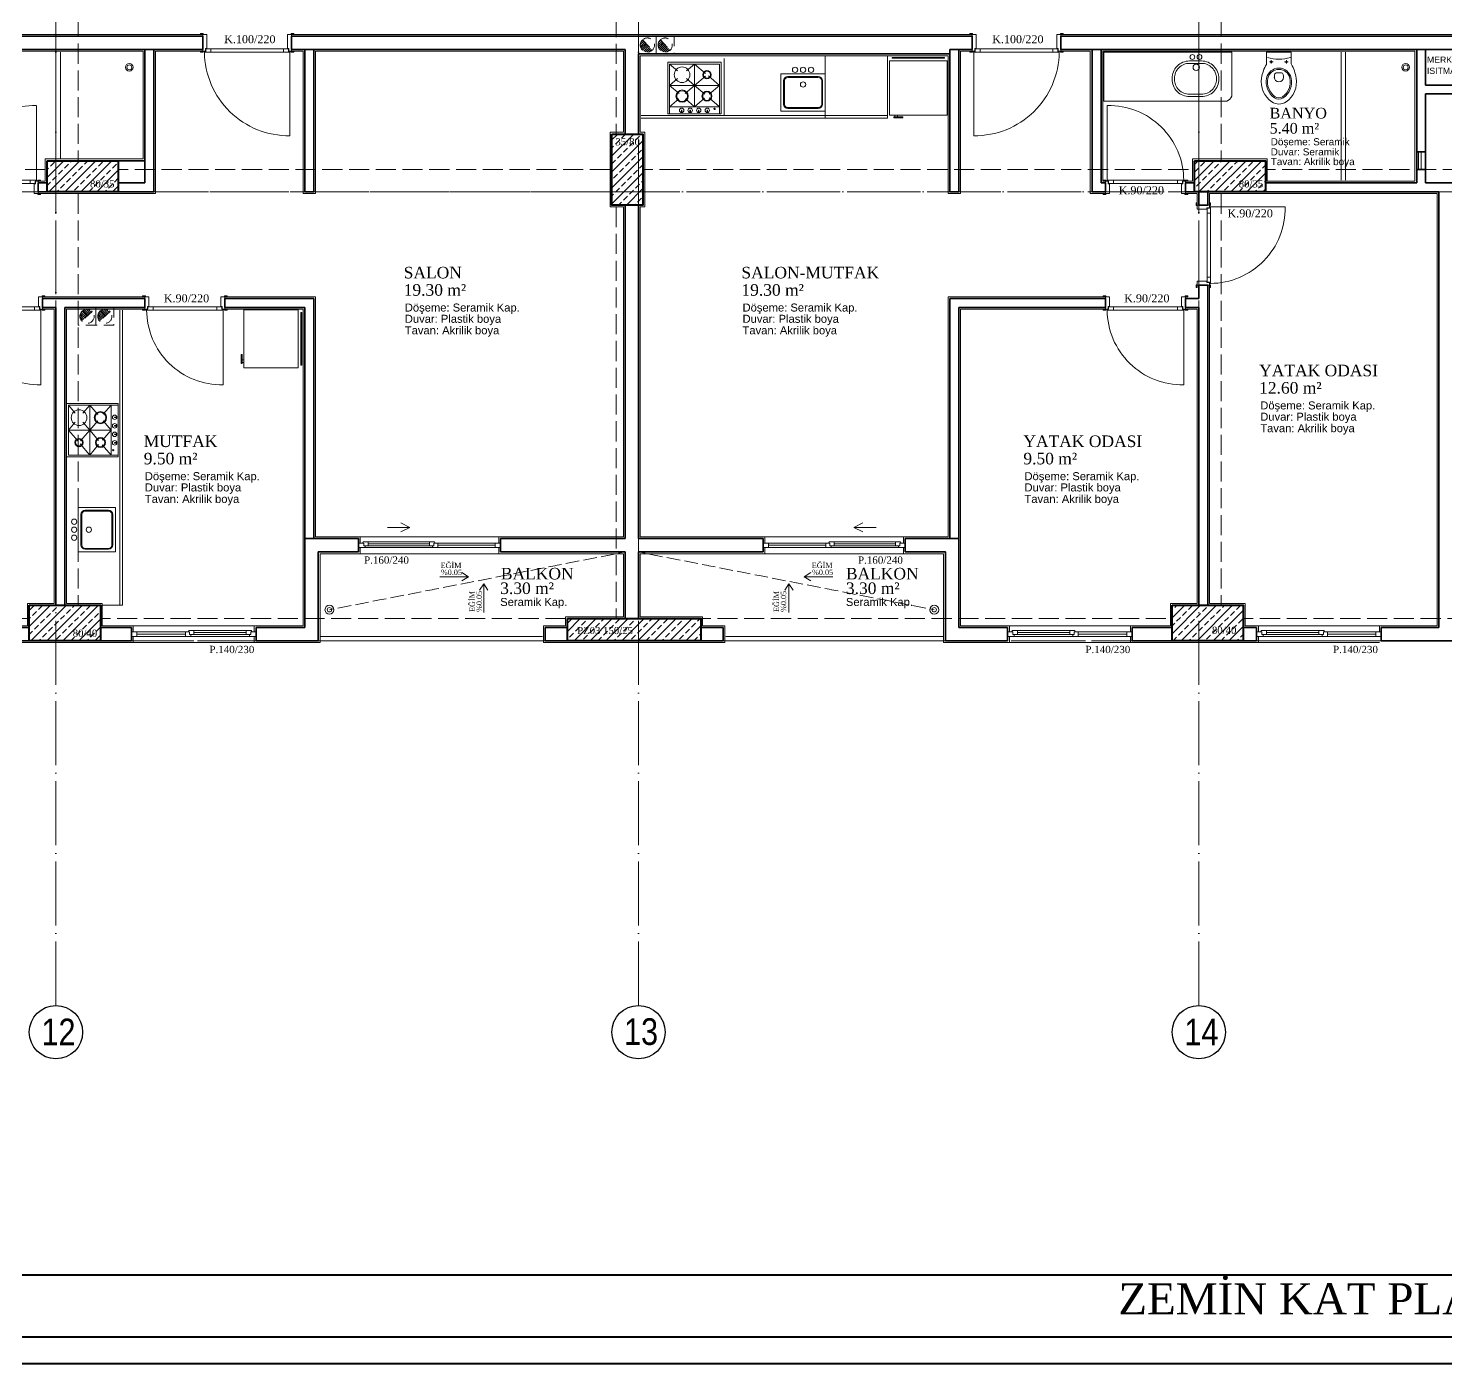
# Model space of a CAD drawing. Header units: millimetres. Extents: x 11587 to 81192, y -36083 to -25300.
# Drawn here: x 36560 to 38154, y -36083 to -34581 of the extents above; entities that cross this region are included whole.
import ezdxf

# ---------------------------------------------------------------- set-up
doc = ezdxf.new("R2010")
doc.units = ezdxf.units.MM
doc.linetypes.add('AKS', pattern=[30, 24, -3, 0, -3])
doc.linetypes.add('IZDUSUM1', pattern=[20, 7.5, -5, 7.5, 0])
for name, color, linetype, lineweight in [('rtm-aks balon', 20, 'Continuous', 25), ('rtm-aks balon yazı', 7, 'Continuous', 20), ('rtm-aks yeni', 7, 'AKS', 20), ('rtm-antet yazı-03', 233, 'Continuous', 30), ('rtm-antet-02', 140, 'Continuous', 40), ('rtm-cam', 141, 'Continuous', 9), ('rtm-duv tugla', 22, 'Continuous', 35), ('rtm-izdusum-üst ince', 8, 'IZDUSUM1', 5), ('rtm-kapı-ahsap', 35, 'Continuous', 13), ('rtm-mhl-yazı-adı', 150, 'Continuous', 30), ('rtm-mhl-yazı-m2', 7, 'Continuous', 20), ('rtm-mhl-yazı-malzeme', 253, 'Continuous', 13), ('rtm-pen-ahsap', 35, 'Continuous', 13), ('rtm-plan katmanı-05', 205, 'Continuous', 20), ('rtm-plan katmanı-07', 135, 'Continuous', 9), ('rtm-sembol ok', 7, 'Continuous', 20), ('rtm-sıva', 252, 'Continuous', 15), ('rtm-tarama-betonarme', 51, 'Continuous', 15), ('rtm-tas_betonarme', 50, 'Continuous', 40), ('rtm-tefris vitrifiye', 9, 'Continuous', 9)]:
    doc.layers.add(name, color=color, linetype=linetype, lineweight=lineweight)
doc.styles.add('A', font='times.ttf', dxfattribs={"height": 20})
doc.styles.add('AKSYAZI', font='ARIALN.TTF')
doc.styles.add('ARIAL', font='times.ttf')
doc.styles.get("Standard").update_dxf_attribs({"font": 'arial.ttf'})
doc.styles.add('VAZ-OLCU', font='times.ttf', dxfattribs={"height": 60})
pattern_1 = [(45, (10490.655, 20162.28), (-8.980256, 8.980256), []), (45, (10499.636, 20162.28), (-8.980256, 8.980256), [6.35, -3.175])]

# ---------------------------------------------------------------- blocks, each defined once
blk = doc.blocks.new('ABLOKKİRİŞ2')
at = {"layer": 'rtm-izdusum-üst ince', "ltscale": 1.5}
for points in [[(26100.5, -54892.4), (26100.5, -54482.4)], [(26125.5, -54892.4), (26125.5, -54482.4)], [(27385.5, -54892.4), (27385.5, -54482.4)], [(27410.5, -54892.4), (27410.5, -54482.4)], [(26730.5, -54862.4), (26730.5, -54512.4)], [(26755.5, -54862.4), (26755.5, -54512.4)], [(25595.5, -54902.4), (26090.5, -54902.4)], [(26170.5, -54902.4), (26725.5, -54902.4)], [(26760.5, -54902.4), (27380.5, -54902.4)], [(27460.5, -54902.4), (27865.5, -54902.4)], [(25595.5, -54927.4), (26090.5, -54927.4)], [(26100.5, -55392.4), (26100.5, -54927.4)], [(26125.5, -55392.4), (26125.5, -54927.4)], [(26170.5, -54927.4), (26725.5, -54927.4)], [(26760.5, -54927.4), (27380.5, -54927.4)], [(27385.5, -55392.4), (27385.5, -54927.4)], [(27410.5, -55392.4), (27410.5, -54927.4)], [(27460.5, -54927.4), (27865.5, -54927.4)], [(26730.5, -55407.4), (26730.5, -54942.4)], [(26755.5, -55407.4), (26755.5, -54942.4)], [(25580.5, -55407.4), (26070.5, -55407.4)], [(26150.5, -55407.4), (26675.5, -55407.4)], [(26825.5, -55407.4), (27355.5, -55407.4)], [(27435.5, -55407.4), (27895.5, -55407.4)], [(25580.5, -55432.4), (26070.5, -55432.4)], [(26150.5, -55432.4), (26675.5, -55432.4)], [(26825.5, -55432.4), (27355.5, -55432.4)], [(27435.5, -55432.4), (27895.5, -55432.4)]]:
    blk.add_lwpolyline(points, dxfattribs=at)
blk = doc.blocks.new('rty')
at = {"layer": 'rtm-kapı-ahsap'}
for p, q in [((-58244.9, -62700.3), (-58243.8, -62700.3)), ((-58244.9, -62703.4), (-58244.9, -62700.3)), ((-58243.8, -62703.4), (-58244.9, -62703.4)), ((-58243.8, -62700.3), (-58243.8, -62703.4)), ((-58243.8, -62707.4), (-58243.8, -62702.9)), ((-58229.8, -62702.9), (-58243.8, -62702.9)), ((-58229.8, -62700.4), (-58229.8, -62703.4)), ((-58228.8, -62700.4), (-58229.8, -62700.4)), ((-58229.8, -62702.9), (-58229.8, -62705.9)), ((-58229.8, -62703.4), (-58228.8, -62703.4)), ((-58229.8, -62704.9), (-58228.8, -62704.9)), ((-58229.7, -62706.4), (-58229.7, -62704.9)), ((-58228.8, -62703.4), (-58228.8, -62700.4)), ((-58228.8, -62790.9), (-58228.8, -62704.9)), ((-58144.8, -62704.9), (-58228.8, -62704.9)), ((-58232.8, -62707.4), (-58243.8, -62707.4)), ((-58232.8, -62705.9), (-58232.8, -62707.4)), ((-58229.8, -62705.9), (-58232.8, -62705.9)), ((-58232.6, -62706.4), (-58232.6, -62789.4)), ((-58232.6, -62706.4), (-58229.7, -62706.4)), ((-58228.8, -62712), (-58232.6, -62712)), ((-58228.8, -62783.7), (-58232.6, -62783.7)), ((-58243.8, -62792.3), (-58244.9, -62792.3)), ((-58244.9, -62792.3), (-58244.9, -62795.4)), ((-58244.9, -62795.4), (-58243.8, -62795.4)), ((-58243.8, -62788.4), (-58243.8, -62792.9)), ((-58232.8, -62788.4), (-58243.8, -62788.4)), ((-58243.8, -62795.4), (-58243.8, -62792.3)), ((-58229.8, -62792.9), (-58243.8, -62792.9)), ((-58232.8, -62789.9), (-58232.8, -62788.4)), ((-58229.8, -62789.9), (-58232.8, -62789.9)), ((-58232.6, -62789.4), (-58229.7, -62789.4)), ((-58229.8, -62792.9), (-58229.8, -62789.9)), ((-58229.8, -62790.9), (-58228.8, -62790.9)), ((-58229.8, -62795.4), (-58229.8, -62792.3)), ((-58229.8, -62792.3), (-58228.8, -62792.3)), ((-58228.8, -62795.4), (-58229.8, -62795.4)), ((-58229.7, -62789.4), (-58229.7, -62790.9)), ((-58228.8, -62792.3), (-58228.8, -62795.4))]:
    blk.add_line(p, q, dxfattribs=at)
at = {"layer": 'rtm-kapı-ahsap', "const_width": 0.392}
blk.add_lwpolyline([(-58229.2, -62703.9, 1), (-58229.2, -62704.5, 1)], format="xyb", close=True, dxfattribs=at)
at = {"layer": 'rtm-kapı-ahsap'}
blk.add_arc((-58229.1, -62706.6), 84.3, 270.2011, 1.1472, dxfattribs=at)
blk = doc.blocks.new('K-100')
at = {"layer": 'rtm-kapı-ahsap'}
for p, q in [((-34308.1, -13702.2), (-34307, -13702.2)), ((-34308.1, -13705.4), (-34308.1, -13702.2)), ((-34307, -13702.2), (-34307, -13705.4)), ((-34288, -13702.3), (-34288, -13705.4)), ((-34287, -13702.3), (-34288, -13702.3)), ((-34287, -13705.4), (-34287, -13702.3)), ((-34307, -13705.4), (-34308.1, -13705.4)), ((-34307, -13709.3), (-34307, -13704.8)), ((-34288, -13704.8), (-34307, -13704.8)), ((-34291, -13709.3), (-34307, -13709.3)), ((-34288, -13707.8), (-34291, -13707.8)), ((-34291, -13707.8), (-34291, -13709.3)), ((-34290.8, -13801.3), (-34290.8, -13708.3)), ((-34290.8, -13708.3), (-34287.9, -13708.3)), ((-34287, -13713.9), (-34290.8, -13713.9)), ((-34288, -13704.8), (-34288, -13707.8)), ((-34288, -13705.4), (-34287, -13705.4)), ((-34288, -13706.8), (-34287, -13706.8)), ((-34287.9, -13708.3), (-34287.9, -13706.8)), ((-34287, -13706.8), (-34287, -13802.8)), ((-34287, -13795.6), (-34290.8, -13795.6)), ((-34307, -13804.2), (-34308.1, -13804.2)), ((-34308.1, -13804.2), (-34308.1, -13807.3)), ((-34308.1, -13807.3), (-34307, -13807.3)), ((-34307, -13800.3), (-34307, -13804.8)), ((-34291, -13800.3), (-34307, -13800.3)), ((-34307, -13807.3), (-34307, -13804.2)), ((-34288, -13804.8), (-34307, -13804.8)), ((-34291, -13801.8), (-34291, -13800.3)), ((-34288, -13801.8), (-34291, -13801.8)), ((-34290.8, -13801.3), (-34287.9, -13801.3)), ((-34288, -13804.8), (-34288, -13801.8)), ((-34288, -13802.8), (-34287, -13802.8)), ((-34288, -13807.3), (-34288, -13804.2)), ((-34288, -13804.2), (-34287, -13804.2)), ((-34287, -13807.3), (-34288, -13807.3)), ((-34287.9, -13801.3), (-34287.9, -13802.8)), ((-34193, -13802.8), (-34287, -13802.8)), ((-34287, -13804.2), (-34287, -13807.3))]:
    blk.add_line(p, q, dxfattribs=at)
at = {"layer": 'rtm-kapı-ahsap', "const_width": 0.392}
blk.add_lwpolyline([(-34287.4, -13803.7, -1), (-34287.4, -13803.1, -1)], format="xyb", close=True, dxfattribs=at)
at = {"layer": 'rtm-kapı-ahsap'}
blk.add_arc((-34287.9, -13801.7), 94.9, 359.3332, 89.4605, dxfattribs=at)

msp = doc.modelspace()

# ---------------------------------------------------------------- hatches: boundary and pattern name
at = {"layer": 'rtm-izdusum-üst ince', "ltscale": 1.5}
h = msp.add_hatch(dxfattribs=at)
h.set_pattern_fill('ANSI31', color=256, scale=0.5, angle=180, style=0)
h.set_pattern_definition([(225, (38020.5832, -34440.134), (1.122532, -1.122532), [])])
edge = h.paths.add_edge_path()
edge.add_arc((37256.19, -34600.13), 8, 132.76259, 312.76259)
edge.add_line((37261.62, -34606.01), (37250.76, -34594.26))
h = msp.add_hatch(dxfattribs=at)
h.set_pattern_fill('ANSI31', color=256, scale=0.5, angle=180, style=0)
h.set_pattern_definition([(225, (38000.5832, -34440.134), (1.122532, -1.122532), [])])
edge = h.paths.add_edge_path()
edge.add_arc((37276.19, -34600.13), 8, 132.76259, 312.76259)
edge.add_line((37281.62, -34606.01), (37270.76, -34594.26))
h = msp.add_hatch(dxfattribs=at)
h.set_pattern_fill('ANSI31', color=256, scale=0.5, angle=270, style=0)
h.set_pattern_definition([(315, (36616.192, -33700.7417), (1.122532, 1.122532), [])])
edge = h.paths.add_edge_path()
edge.add_arc((36626.19, -34905.13), 8, 42.76259, 222.76259)
edge.add_line((36620.32, -34910.57), (36632.07, -34899.7))
h = msp.add_hatch(dxfattribs=at)
h.set_pattern_fill('ANSI31', color=256, scale=0.5, angle=270, style=0)
h.set_pattern_definition([(315, (36636.192, -33700.7417), (1.122532, 1.122532), [])])
edge = h.paths.add_edge_path()
edge.add_arc((36646.19, -34905.13), 8, 42.76259, 222.76259)
edge.add_line((36640.32, -34910.57), (36652.07, -34899.7))
at = {"layer": 'rtm-tarama-betonarme'}
h = msp.add_hatch(dxfattribs=at)
h.set_pattern_fill('ANSI33', color=256, scale=2, style=0)
h.set_pattern_definition(pattern_1)
h.paths.add_polyline_path([(37216.19, -34780.13), (37216.19, -34700.13), (37251.19, -34700.13), (37251.19, -34780.13)])
h = msp.add_hatch(dxfattribs=at)
h.set_pattern_fill('ANSI33', color=256, scale=2, style=0)
h.set_pattern_definition(pattern_1)
h.paths.add_polyline_path([(36581.19, -34765.13), (36581.19, -34730.13), (36661.19, -34730.13), (36661.19, -34765.13)])
h = msp.add_hatch(dxfattribs=at)
h.set_pattern_fill('ANSI33', color=256, scale=2, style=0)
h.set_pattern_definition(pattern_1)
h.paths.add_polyline_path([(37871.19, -34730.13), (37951.19, -34730.13), (37951.19, -34765.13), (37871.19, -34765.13)])
h = msp.add_hatch(dxfattribs=at)
h.set_pattern_fill('ANSI33', color=256, scale=2, style=0)
h.set_pattern_definition(pattern_1)
h.paths.add_polyline_path([(36561.19, -35270.13), (36561.19, -35230.13), (36641.19, -35230.13), (36641.19, -35270.13)])
h = msp.add_hatch(dxfattribs=at)
h.set_pattern_fill('ANSI33', color=256, scale=2, style=0)
h.set_pattern_definition(pattern_1)
h.paths.add_polyline_path([(37846.19, -35270.13), (37846.19, -35230.13), (37926.19, -35230.13), (37926.19, -35270.13)])
h = msp.add_hatch(dxfattribs=at)
h.set_pattern_fill('ANSI33', color=256, scale=2, style=0)
h.set_pattern_definition(pattern_1)
h.paths.add_polyline_path([(37166.19, -35245.13), (37316.19, -35245.13), (37316.19, -35270.13), (37166.19, -35270.13)])

# ---------------------------------------------------------------- linework, layer by layer
at = {"layer": 'rtm-aks balon'}
for centre in [(36591.19, -35710.13), (37246.19, -35710.13), (37876.19, -35710.13)]:
    msp.add_circle(centre, 30, dxfattribs=at)
at = {"layer": 'rtm-aks yeni', "ltscale": 3}
for p, q in [((36591.19, -35680.13), (36591.19, -33480.13)), ((37246.19, -35680.13), (37246.19, -33480.13)), ((37876.19, -35680.13), (37876.19, -33480.13)), ((33971.19, -34765.13), (42336.19, -34765.13)), ((33971.19, -35270.13), (42336.19, -35270.13))]:
    msp.add_line(p, q, dxfattribs=at)
at = {"layer": 'rtm-antet-02'}
for points in [[(33826.61, -31582.89), (33826.61, -36082.89), (42481.61, -36082.89), (42481.61, -31582.89), (33826.61, -31582.89)], [(33856.61, -35982.89), (42451.61, -35982.89)]]:
    msp.add_lwpolyline(points, dxfattribs=at)
msp.add_lwpolyline([(33856.61, -31612.89), (33856.61, -36052.89), (42451.61, -36052.89), (42451.61, -31612.89)], close=True, dxfattribs=at)
at = {"layer": 'rtm-cam'}
for p, q in [((36942.19, -35160.88), (37011.19, -35160.88)), ((37020.69, -35162.63), (37085.19, -35162.63)), ((37456.69, -35162.63), (37392.19, -35162.63)), ((37535.19, -35160.88), (37466.19, -35160.88)), ((36736.69, -35262.63), (36682.19, -35262.63)), ((36805.19, -35260.88), (36746.19, -35260.88)), ((37672.19, -35260.88), (37731.19, -35260.88)), ((37740.69, -35262.63), (37795.19, -35262.63)), ((37952.19, -35260.88), (38011.19, -35260.88)), ((38020.69, -35262.63), (38075.19, -35262.63))]:
    msp.add_line(p, q, dxfattribs=at)
at = {"layer": 'rtm-duv tugla'}
for points in [[(36756.19, -34590.13), (36046.19, -34590.13), (36046.19, -34685.13)], [(36756.19, -34605.13), (36756.19, -34590.13)], [(36856.19, -34605.13), (36856.19, -34590.13)], [(37621.19, -34590.13), (36856.19, -34590.13)], [(37621.19, -34605.13), (37621.19, -34590.13)], [(37721.19, -34605.13), (37721.19, -34590.13)], [(38586.19, -34590.13), (37721.19, -34590.13)], [(36061.19, -34685.13), (36061.19, -34605.13), (36756.19, -34605.13)], [(36691.19, -34755.13), (36691.19, -34605.13)], [(36701.19, -34765.13), (36701.19, -34605.13)], [(36856.19, -34605.13), (37231.19, -34605.13)], [(36881.19, -34605.13), (36881.19, -34765.13), (36871.19, -34765.13), (36871.19, -34605.13)], [(37231.19, -34700.13), (37231.19, -34605.13)], [(37246.19, -34700.13), (37246.19, -34610.13)], [(37596.19, -34610.13), (37246.19, -34610.13)], [(37596.19, -34605.13), (37621.19, -34605.13)], [(37596.19, -34605.13), (37596.19, -34765.13), (37606.19, -34765.13), (37606.19, -34605.13)], [(38586.19, -34605.13), (37721.19, -34605.13)], [(37756.19, -34765.13), (37756.19, -34605.13)], [(37766.19, -34755.13), (37766.19, -34605.13)], [(38121.19, -34605.13), (38121.19, -34755.13)], [(38131.19, -34605.13), (38131.19, -34645.13)], [(38131.19, -34645.13), (38176.19, -34645.13)], [(38131.19, -34655.13), (38176.19, -34655.13)], [(38131.19, -34655.13), (38131.19, -34755.13)], [(38121.19, -34720.13), (38131.19, -34720.13)], [(36661.19, -34730.13), (36691.19, -34730.13)], [(38121.19, -34740.13), (38131.19, -34740.13)], [(36571.19, -34755.13), (36581.19, -34755.13)], [(36571.19, -34765.13), (36571.19, -34755.13)], [(36571.19, -34765.13), (36581.19, -34765.13)], [(36661.19, -34755.13), (36691.19, -34755.13)], [(36661.19, -34765.13), (36701.19, -34765.13)], [(37771.19, -34765.13), (37756.19, -34765.13)], [(37771.19, -34755.13), (37766.19, -34755.13)], [(37771.19, -34755.13), (37771.19, -34765.13)], [(37871.19, -34755.13), (37861.19, -34755.13)], [(37861.19, -34755.13), (37861.19, -34765.13)], [(37871.19, -34765.13), (37861.19, -34765.13)], [(37876.19, -34765.13), (37876.19, -34780.13)], [(37886.19, -34765.13), (37886.19, -34780.13)], [(38121.19, -34755.13), (37951.19, -34755.13)], [(38146.19, -34765.13), (37951.19, -34765.13)], [(38176.19, -34755.13), (38131.19, -34755.13)], [(38146.19, -34765.13), (38146.19, -35255.13)], [(37231.19, -35155.13), (37231.19, -34780.13)], [(37246.19, -35155.13), (37246.19, -34780.13)], [(37876.19, -34780.13), (37886.19, -34780.13)], [(37876.19, -34870.13), (37886.19, -34870.13)], [(37876.19, -34870.13), (37876.19, -34885.13)], [(37886.19, -34870.13), (37886.19, -35230.13)], [(36576.19, -34885.13), (36576.19, -34895.13)], [(36576.19, -34885.13), (36691.19, -34885.13)], [(36576.19, -34895.13), (36591.19, -34895.13)], [(36591.19, -34895.13), (36591.19, -35230.13)], [(36601.19, -34895.13), (36601.19, -35230.13)], [(36601.19, -34895.13), (36691.19, -34895.13)], [(36691.19, -34885.13), (36691.19, -34895.13)], [(36781.19, -34885.13), (36781.19, -34895.13)], [(36781.19, -34885.13), (36881.19, -34885.13)], [(36781.19, -34895.13), (36871.19, -34895.13)], [(36871.19, -35155.13), (36871.19, -34895.13)], [(36881.19, -35155.13), (36881.19, -34885.13)], [(37596.19, -35155.13), (37596.19, -34885.13)], [(37771.19, -34885.13), (37596.19, -34885.13)], [(37606.19, -35155.13), (37606.19, -34895.13)], [(37771.19, -34895.13), (37606.19, -34895.13)], [(37771.19, -34885.13), (37771.19, -34895.13)], [(37876.19, -34885.13), (37861.19, -34885.13)], [(37861.19, -34885.13), (37861.19, -34895.13)], [(37876.19, -34895.13), (37861.19, -34895.13)], [(37876.19, -34895.13), (37876.19, -35230.13)], [(36931.19, -35155.13), (36871.19, -35155.13)], [(36871.19, -35155.13), (36871.19, -35255.13)], [(36931.19, -35170.13), (36931.19, -35155.13)], [(37231.19, -35155.13), (37091.19, -35155.13)], [(37091.19, -35170.13), (37091.19, -35155.13)], [(37246.19, -35155.13), (37386.19, -35155.13)], [(37386.19, -35170.13), (37386.19, -35155.13)], [(37546.19, -35155.13), (37606.19, -35155.13)], [(37546.19, -35170.13), (37546.19, -35155.13)], [(37606.19, -35155.13), (37606.19, -35255.13)], [(36931.19, -35170.13), (36886.19, -35170.13)], [(36886.19, -35170.13), (36886.19, -35270.13)], [(37231.19, -35170.13), (37091.19, -35170.13)], [(37231.19, -35245.13), (37231.19, -35170.13)], [(37246.19, -35245.13), (37246.19, -35170.13)], [(37246.19, -35170.13), (37386.19, -35170.13)], [(37546.19, -35170.13), (37591.19, -35170.13)], [(37591.19, -35170.13), (37591.19, -35270.13)], [(36561.19, -35255.13), (36536.19, -35255.13)], [(36676.19, -35255.13), (36641.19, -35255.13)], [(36676.19, -35255.13), (36676.19, -35270.13)], [(36816.19, -35255.13), (36816.19, -35270.13)], [(36871.19, -35255.13), (36816.19, -35255.13)], [(37166.19, -35255.13), (37141.19, -35255.13)], [(37141.19, -35270.13), (37141.19, -35255.13)], [(37316.19, -35255.13), (37341.19, -35255.13)], [(37341.19, -35270.13), (37341.19, -35255.13)], [(37606.19, -35255.13), (37661.19, -35255.13)], [(37661.19, -35255.13), (37661.19, -35270.13)], [(37801.19, -35255.13), (37801.19, -35270.13)], [(37801.19, -35255.13), (37846.19, -35255.13)], [(37926.19, -35255.13), (37941.19, -35255.13)], [(37941.19, -35255.13), (37941.19, -35270.13)], [(38081.19, -35255.13), (38146.19, -35255.13)], [(38081.19, -35255.13), (38081.19, -35270.13)], [(36561.19, -35270.13), (36536.19, -35270.13)], [(36676.19, -35270.13), (36641.19, -35270.13)], [(36886.19, -35270.13), (36816.19, -35270.13)], [(37166.19, -35270.13), (37141.19, -35270.13)], [(37316.19, -35270.13), (37341.19, -35270.13)], [(37591.19, -35270.13), (37661.19, -35270.13)], [(37801.19, -35270.13), (37846.19, -35270.13)], [(37926.19, -35270.13), (37941.19, -35270.13)], [(38081.19, -35270.13), (38226.19, -35270.13)]]:
    msp.add_lwpolyline(points, dxfattribs=at)
at = {"layer": 'rtm-izdusum-üst ince', "ltscale": 1.5}
for points in [[(37246.19, -34610.13), (37246.19, -34590.13), (37266.19, -34590.13), (37266.19, -34610.13), (37246.19, -34610.13)], [(37250.76, -34594.26), (37261.62, -34606.01)], [(37266.19, -34610.13), (37266.19, -34590.13), (37286.19, -34590.13), (37286.19, -34610.13), (37266.19, -34610.13)], [(37270.76, -34594.26), (37281.62, -34606.01)], [(36616.19, -34895.13), (36636.19, -34895.13), (36636.19, -34915.13), (36616.19, -34915.13), (36616.19, -34895.13)], [(36636.19, -34895.13), (36656.19, -34895.13), (36656.19, -34915.13), (36636.19, -34915.13), (36636.19, -34895.13)], [(36632.07, -34899.7), (36620.32, -34910.57)], [(36652.07, -34899.7), (36640.32, -34910.57)]]:
    msp.add_lwpolyline(points, dxfattribs=at)
at = {"layer": 'rtm-izdusum-üst ince'}
for points in [[(37231.19, -35170.13), (36898.69, -35235.13)], [(37246.19, -35170.13), (37578.69, -35235.13)]]:
    msp.add_lwpolyline(points, dxfattribs=at)
at = {"layer": 'rtm-izdusum-üst ince', "ltscale": 1.5}
for centre in [(37256.19, -34600.13), (37276.19, -34600.13), (36626.19, -34905.13), (36646.19, -34905.13)]:
    msp.add_circle(centre, 8, dxfattribs=at)
at = {"layer": 'rtm-kapı-ahsap'}
for points in [[(38123.19, -34720.13), (38123.19, -34740.13)], [(38126.19, -34720.13), (38126.19, -34740.13)]]:
    msp.add_lwpolyline(points, dxfattribs=at)
at = {"layer": 'rtm-pen-ahsap'}
for p, q in [((36931.19, -35160.13), (36937.19, -35160.13)), ((36938.69, -35165.13), (36931.19, -35165.13)), ((36936.56, -35158.63), (36942.19, -35158.63)), ((36937.19, -35163.13), (36937.19, -35160.13)), ((36937.19, -35163.13), (36942.19, -35163.13)), ((36938.69, -35165.13), (36938.69, -35163.13)), ((37011.19, -35158.63), (36942.19, -35158.63)), ((36942.19, -35163.13), (36942.19, -35158.63)), ((37011.19, -35163.13), (36942.19, -35163.13)), ((37016.83, -35158.63), (37011.19, -35158.63)), ((37011.19, -35163.13), (37011.19, -35158.63)), ((37016.19, -35163.13), (37011.19, -35163.13)), ((37014.69, -35163.13), (37014.69, -35165.13)), ((37022.19, -35165.13), (37014.69, -35165.13)), ((37016.19, -35160.13), (37020.69, -35160.13)), ((37016.19, -35163.13), (37016.19, -35160.13)), ((37080.19, -35160.13), (37020.69, -35160.13)), ((37020.69, -35165.13), (37020.69, -35160.13)), ((37022.19, -35165.13), (37091.19, -35165.13)), ((37080.19, -35160.13), (37085.83, -35160.13)), ((37085.19, -35165.13), (37085.19, -35160.13)), ((37091.19, -35160.13), (37085.19, -35160.13)), ((37386.19, -35160.13), (37392.19, -35160.13)), ((37455.19, -35165.13), (37386.19, -35165.13)), ((37397.19, -35160.13), (37391.56, -35160.13)), ((37392.19, -35165.13), (37392.19, -35160.13)), ((37397.19, -35160.13), (37456.69, -35160.13)), ((37455.19, -35165.13), (37462.69, -35165.13)), ((37461.19, -35160.13), (37456.69, -35160.13)), ((37456.69, -35165.13), (37456.69, -35160.13)), ((37460.56, -35158.63), (37466.19, -35158.63)), ((37461.19, -35163.13), (37461.19, -35160.13)), ((37461.19, -35163.13), (37466.19, -35163.13)), ((37462.69, -35163.13), (37462.69, -35165.13)), ((37466.19, -35158.63), (37535.19, -35158.63)), ((37466.19, -35163.13), (37466.19, -35158.63)), ((37466.19, -35163.13), (37535.19, -35163.13)), ((37540.83, -35158.63), (37535.19, -35158.63)), ((37535.19, -35163.13), (37535.19, -35158.63)), ((37540.19, -35163.13), (37535.19, -35163.13)), ((37538.69, -35165.13), (37538.69, -35163.13)), ((37538.69, -35165.13), (37546.19, -35165.13)), ((37546.19, -35160.13), (37540.19, -35160.13)), ((37540.19, -35163.13), (37540.19, -35160.13)), ((36676.19, -35260.13), (36682.19, -35260.13)), ((36687.19, -35260.13), (36681.56, -35260.13)), ((36682.19, -35265.13), (36682.19, -35260.13)), ((36687.19, -35260.13), (36736.69, -35260.13)), ((36741.19, -35260.13), (36736.69, -35260.13)), ((36736.69, -35265.13), (36736.69, -35260.13)), ((36740.56, -35258.63), (36746.19, -35258.63)), ((36741.19, -35263.13), (36741.19, -35260.13)), ((36741.19, -35263.13), (36746.19, -35263.13)), ((36742.69, -35263.13), (36742.69, -35265.13)), ((36746.19, -35258.63), (36805.19, -35258.63)), ((36746.19, -35263.13), (36746.19, -35258.63)), ((36746.19, -35263.13), (36805.19, -35263.13)), ((36810.83, -35258.63), (36805.19, -35258.63)), ((36805.19, -35263.13), (36805.19, -35258.63)), ((36810.19, -35263.13), (36805.19, -35263.13)), ((36808.69, -35265.13), (36808.69, -35263.13)), ((36816.19, -35260.13), (36810.19, -35260.13)), ((36810.19, -35263.13), (36810.19, -35260.13)), ((37661.19, -35260.13), (37667.19, -35260.13)), ((37666.56, -35258.63), (37672.19, -35258.63)), ((37667.19, -35263.13), (37667.19, -35260.13)), ((37667.19, -35263.13), (37672.19, -35263.13)), ((37668.69, -35265.13), (37668.69, -35263.13)), ((37731.19, -35258.63), (37672.19, -35258.63)), ((37672.19, -35263.13), (37672.19, -35258.63)), ((37731.19, -35263.13), (37672.19, -35263.13)), ((37736.83, -35258.63), (37731.19, -35258.63)), ((37731.19, -35263.13), (37731.19, -35258.63)), ((37736.19, -35263.13), (37731.19, -35263.13)), ((37734.69, -35263.13), (37734.69, -35265.13)), ((37736.19, -35260.13), (37740.69, -35260.13)), ((37736.19, -35263.13), (37736.19, -35260.13)), ((37790.19, -35260.13), (37740.69, -35260.13)), ((37740.69, -35265.13), (37740.69, -35260.13)), ((37790.19, -35260.13), (37795.83, -35260.13)), ((37795.19, -35265.13), (37795.19, -35260.13)), ((37801.19, -35260.13), (37795.19, -35260.13)), ((37941.19, -35260.13), (37947.19, -35260.13)), ((37946.56, -35258.63), (37952.19, -35258.63)), ((37947.19, -35263.13), (37947.19, -35260.13)), ((37947.19, -35263.13), (37952.19, -35263.13)), ((37948.69, -35265.13), (37948.69, -35263.13)), ((38011.19, -35258.63), (37952.19, -35258.63)), ((37952.19, -35263.13), (37952.19, -35258.63)), ((38011.19, -35263.13), (37952.19, -35263.13)), ((38016.83, -35258.63), (38011.19, -35258.63)), ((38011.19, -35263.13), (38011.19, -35258.63)), ((38016.19, -35263.13), (38011.19, -35263.13)), ((38014.69, -35263.13), (38014.69, -35265.13)), ((38016.19, -35260.13), (38020.69, -35260.13)), ((38016.19, -35263.13), (38016.19, -35260.13)), ((38070.19, -35260.13), (38020.69, -35260.13)), ((38020.69, -35265.13), (38020.69, -35260.13)), ((38070.19, -35260.13), (38075.83, -35260.13)), ((38075.19, -35265.13), (38075.19, -35260.13)), ((38081.19, -35260.13), (38075.19, -35260.13)), ((36735.19, -35265.13), (36676.19, -35265.13)), ((36735.19, -35265.13), (36742.69, -35265.13)), ((36808.69, -35265.13), (36816.19, -35265.13)), ((37668.69, -35265.13), (37661.19, -35265.13)), ((37742.19, -35265.13), (37734.69, -35265.13)), ((37742.19, -35265.13), (37801.19, -35265.13)), ((37948.69, -35265.13), (37941.19, -35265.13)), ((38022.19, -35265.13), (38014.69, -35265.13)), ((38022.19, -35265.13), (38081.19, -35265.13))]:
    msp.add_line(p, q, dxfattribs=at)
for points in [[(36936.56, -35158.63), (36935.69, -35160.13)], [(37016.83, -35158.63), (37017.69, -35160.13)], [(37460.56, -35158.63), (37459.69, -35160.13)], [(37540.83, -35158.63), (37541.69, -35160.13)], [(36740.56, -35258.63), (36739.69, -35260.13)], [(36810.83, -35258.63), (36811.69, -35260.13)], [(37666.56, -35258.63), (37665.69, -35260.13)], [(37736.83, -35258.63), (37737.69, -35260.13)], [(37946.56, -35258.63), (37945.69, -35260.13)], [(38016.83, -35258.63), (38017.69, -35260.13)]]:
    msp.add_lwpolyline(points, dxfattribs=at)
at = {"layer": 'rtm-plan katmanı-05', "ltscale": 0.6}
for points in [[(37089.19, -35153.13), (36933.19, -35153.13)], [(37388.19, -35153.13), (37544.19, -35153.13)], [(37089.19, -35172.13), (36933.19, -35172.13)], [(37388.19, -35172.13), (37544.19, -35172.13)], [(36678.19, -35253.13), (36814.19, -35253.13)], [(37799.19, -35253.13), (37663.19, -35253.13)], [(38079.19, -35253.13), (37943.19, -35253.13)], [(36678.19, -35272.13), (36814.19, -35272.13)], [(37799.19, -35272.13), (37663.19, -35272.13)], [(38079.19, -35272.13), (37943.19, -35272.13)]]:
    msp.add_lwpolyline(points, dxfattribs=at)
at = {"layer": 'rtm-plan katmanı-05'}
for points in [[(37138.19, -35265.13), (36889.19, -35265.13)], [(37138.19, -35270.13), (36889.19, -35270.13)], [(37344.19, -35265.13), (37588.19, -35265.13)], [(37344.19, -35270.13), (37588.19, -35270.13)]]:
    msp.add_lwpolyline(points, dxfattribs=at)
for centre, radius in [((36898.69, -35235.13), 5), ((36898.69, -35235.13), 2.5), ((37578.69, -35235.13), 5), ((37578.69, -35235.13), 2.5)]:
    msp.add_circle(centre, radius, dxfattribs=at)
at = {"layer": 'rtm-plan katmanı-07'}
for points in [[(37014.69, -35165.13), (36938.69, -35165.13)], [(37462.69, -35165.13), (37538.69, -35165.13)], [(36742.69, -35265.13), (36808.69, -35265.13)], [(37734.69, -35265.13), (37668.69, -35265.13)], [(38014.69, -35265.13), (37948.69, -35265.13)]]:
    msp.add_lwpolyline(points, dxfattribs=at)
at = {"layer": 'rtm-sembol ok'}
for points in [[(36963.94, -35142.45), (36988.94, -35142.45)], [(36988.94, -35142.45), (36978.94, -35137.45)], [(36988.94, -35142.45), (36978.94, -35147.45)], [(37488.44, -35142.45), (37498.44, -35137.45)], [(37513.44, -35142.45), (37488.44, -35142.45)], [(37488.44, -35142.45), (37498.44, -35147.45)], [(37022.67, -35197.92), (37055, -35197.92)], [(37055, -35197.92), (37047.59, -35193.25)], [(37055, -35197.92), (37047.59, -35202.59)], [(37432.39, -35197.92), (37439.79, -35193.25)], [(37464.71, -35197.92), (37432.39, -35197.92)], [(37432.39, -35197.92), (37439.79, -35202.59)], [(37072.1, -35205.87), (37067.44, -35213.27)], [(37072.1, -35238.2), (37072.1, -35205.87)], [(37072.1, -35205.87), (37076.77, -35213.27)], [(37415.28, -35205.87), (37410.61, -35213.27)], [(37415.28, -35238.2), (37415.28, -35205.87)], [(37415.28, -35205.87), (37419.95, -35213.27)]]:
    msp.add_lwpolyline(points, dxfattribs=at)
at = {"layer": 'rtm-sıva'}
for points in [[(35296.19, -34588.13), (36756.19, -34588.13)], [(37621.19, -34588.13), (36856.19, -34588.13)], [(38586.19, -34588.13), (37721.19, -34588.13)], [(36481.19, -34753.13), (36383.19, -34753.13), (36383.19, -34607.13), (36689.19, -34607.13), (36689.19, -34728.13), (36579.19, -34728.13), (36579.19, -34753.13), (36571.19, -34753.13)], [(36571.19, -34767.13), (36703.19, -34767.13), (36703.19, -34607.13), (36756.19, -34607.13)], [(36856.19, -34607.13), (36869.19, -34607.13), (36869.19, -34767.13), (36883.19, -34767.13), (36883.19, -34607.13), (37229.19, -34607.13), (37229.19, -34698.13), (37214.19, -34698.13), (37214.19, -34782.13), (37229.19, -34782.13), (37229.19, -35153.13), (37089.19, -35153.13), (37089.19, -35160.13)], [(37388.19, -35160.13), (37388.19, -35153.13), (37248.19, -35153.13), (37248.19, -34782.13), (37253.19, -34782.13), (37253.19, -34698.13), (37248.19, -34698.13), (37248.19, -34612.13), (37594.19, -34612.13), (37594.19, -34767.13), (37608.19, -34767.13), (37608.19, -34607.13), (37621.19, -34607.13)], [(37721.19, -34607.13), (37754.19, -34607.13), (37754.19, -34767.13), (37771.19, -34767.13)], [(37771.19, -34753.13), (37768.19, -34753.13), (37768.19, -34607.13), (38119.19, -34607.13), (38119.19, -34753.13), (37953.19, -34753.13), (37953.19, -34728.13), (37869.19, -34728.13), (37869.19, -34753.13), (37861.19, -34753.13)], [(37861.19, -34767.13), (37874.19, -34767.13), (37874.19, -34780.13)], [(37888.19, -34780.13), (37888.19, -34767.13), (38144.19, -34767.13), (38144.19, -35253.13), (38079.19, -35253.13), (38079.19, -35260.13)], [(37876.19, -34870.13), (37876.19, -34885.13), (37861.19, -34885.13)], [(37943.19, -35260.13), (37943.19, -35253.13), (37928.19, -35253.13), (37928.19, -35228.13), (37888.19, -35228.13), (37888.19, -34870.13)], [(36534.19, -35260.13), (36534.19, -35253.13), (36559.19, -35253.13), (36559.19, -35228.13), (36589.19, -35228.13), (36589.19, -34897.13), (36576.19, -34897.13)], [(36576.19, -34883.13), (36691.19, -34883.13)], [(36678.19, -35260.13), (36678.19, -35253.13), (36643.19, -35253.13), (36643.19, -35228.13), (36603.19, -35228.13), (36603.19, -34897.13), (36691.19, -34897.13)], [(36781.19, -34883.13), (36883.19, -34883.13), (36883.19, -35153.13), (36933.19, -35153.13), (36933.19, -35160.13)], [(36781.19, -34897.13), (36869.19, -34897.13), (36869.19, -35253.13), (36814.19, -35253.13), (36814.19, -35260.13)], [(37771.19, -34883.13), (37594.19, -34883.13), (37594.19, -35153.13), (37544.19, -35153.13), (37544.19, -35160.13)], [(37663.19, -35260.13), (37663.19, -35253.13), (37608.19, -35253.13), (37608.19, -34897.13), (37771.19, -34897.13)], [(37861.19, -34897.13), (37874.19, -34897.13), (37874.19, -35228.13), (37844.19, -35228.13), (37844.19, -35253.13), (37799.19, -35253.13), (37799.19, -35260.13)], [(36933.19, -35165.13), (36933.19, -35172.13), (36888.19, -35172.13), (36888.19, -35272.13), (36814.19, -35272.13), (36814.19, -35265.13)], [(37089.19, -35165.13), (37089.19, -35172.13), (37229.19, -35172.13), (37229.19, -35243.13), (37164.19, -35243.13), (37164.19, -35253.13), (37139.19, -35253.13), (37139.19, -35272.13), (37343.19, -35272.13), (37343.19, -35253.13), (37318.19, -35253.13), (37318.19, -35243.13), (37248.19, -35243.13), (37248.19, -35172.13), (37388.19, -35172.13), (37388.19, -35165.13)], [(37544.19, -35165.13), (37544.19, -35172.13), (37589.19, -35172.13), (37589.19, -35272.13), (37663.19, -35272.13), (37663.19, -35265.13)], [(36534.19, -35265.13), (36534.19, -35272.13), (36678.19, -35272.13), (36678.19, -35265.13)], [(37799.19, -35265.13), (37799.19, -35272.13), (37943.19, -35272.13), (37943.19, -35265.13)]]:
    msp.add_lwpolyline(points, dxfattribs=at)
at = {"layer": 'rtm-tas_betonarme'}
for points in [[(37216.19, -34700.13), (37251.19, -34700.13), (37251.19, -34780.13), (37216.19, -34780.13)], [(36581.19, -34730.13), (36661.19, -34730.13), (36661.19, -34765.13), (36581.19, -34765.13)], [(37871.19, -34730.13), (37951.19, -34730.13), (37951.19, -34765.13), (37871.19, -34765.13)], [(36561.19, -35230.13), (36641.19, -35230.13), (36641.19, -35270.13), (36561.19, -35270.13)], [(37846.19, -35230.13), (37926.19, -35230.13), (37926.19, -35270.13), (37846.19, -35270.13)], [(37166.19, -35245.13), (37316.19, -35245.13), (37316.19, -35270.13), (37166.19, -35270.13)]]:
    msp.add_lwpolyline(points, close=True, dxfattribs=at)
at = {"layer": 'rtm-tefris vitrifiye'}
for p, q in [((37952.45, -34608.13), (37979.93, -34608.13)), ((37952.45, -34620.72), (37952.45, -34608.13)), ((37979.93, -34620.72), (37979.93, -34608.13)), ((37339.17, -34619.48), (37279.17, -34619.48)), ((37290.13, -34629.16), (37281.17, -34621.48)), ((37337.17, -34621.48), (37281.17, -34621.48)), ((37281.17, -34621.48), (37281.17, -34669.48)), ((37309.17, -34621.48), (37300.2, -34629.16)), ((37321.36, -34631.93), (37309.17, -34621.48)), ((37309.17, -34621.48), (37309.17, -34669.48)), ((37337.17, -34621.48), (37337.17, -34677.48)), ((37339.17, -34619.48), (37339.17, -34677.48)), ((37528.29, -34617.99), (37528.29, -34678.99)), ((37593.29, -34617.99), (37528.29, -34617.99)), ((37531.29, -34613.99), (37590.29, -34613.99)), ((37531.29, -34614.99), (37531.29, -34613.99)), ((37590.29, -34614.99), (37531.29, -34614.99)), ((37590.29, -34613.99), (37590.29, -34614.99)), ((37593.29, -34678.99), (37593.29, -34617.99)), ((37955.82, -34619.13), (37959.74, -34619.13)), ((37957.67, -34617.26), (37957.67, -34620.97)), ((37976.56, -34619.13), (37972.64, -34619.13)), ((37974.72, -34617.26), (37974.72, -34620.97)), ((37281.17, -34645.48), (37290.13, -34637.79)), ((37300.2, -34637.79), (37309.17, -34645.48)), ((37309.17, -34645.48), (37321.4, -34634.99)), ((37324.75, -34634.84), (37337.17, -34645.48)), ((37406.19, -34674.48), (37406.19, -34632.48)), ((37456.19, -34632.48), (37406.19, -34632.48)), ((37409.19, -34666.48), (37409.19, -34640.48)), ((37410.19, -34666.48), (37410.19, -34640.48)), ((37448.19, -34635.48), (37414.19, -34635.48)), ((37448.19, -34636.48), (37414.19, -34636.48)), ((37452.19, -34666.48), (37452.19, -34640.48)), ((37453.19, -34666.48), (37453.19, -34640.48)), ((37456.19, -34674.48), (37456.19, -34632.48)), ((37968.36, -34631.23), (37964.03, -34631.23)), ((37281.17, -34645.48), (37291.79, -34654.58)), ((37337.17, -34645.48), (37281.17, -34645.48)), ((37309.17, -34645.48), (37298.71, -34654.44)), ((37309.17, -34645.48), (37320.87, -34655.51)), ((37337.17, -34645.48), (37325.48, -34655.49)), ((37291.39, -34660.71), (37281.17, -34669.48)), ((37281.17, -34669.48), (37281.17, -34677.48)), ((37337.17, -34669.48), (37281.17, -34669.48)), ((37294.45, -34673.5), (37294.99, -34673.5)), ((37294.45, -34675.96), (37294.45, -34673.5)), ((37294.99, -34673.5), (37294.99, -34675.96)), ((37298.88, -34660.66), (37309.17, -34669.48)), ((37304.03, -34673.5), (37304.57, -34673.5)), ((37304.03, -34675.96), (37304.03, -34673.5)), ((37304.57, -34673.5), (37304.57, -34675.96)), ((37320.54, -34659.73), (37309.17, -34669.48)), ((37313.62, -34673.5), (37314.16, -34673.5)), ((37313.62, -34675.96), (37313.62, -34673.5)), ((37314.16, -34673.5), (37314.16, -34675.96)), ((37323.21, -34673.5), (37323.74, -34673.5)), ((37323.21, -34675.96), (37323.21, -34673.5)), ((37323.74, -34673.5), (37323.74, -34675.96)), ((37325.64, -34659.6), (37337.17, -34669.48)), ((37406.19, -34674.48), (37456.19, -34674.48)), ((37414.19, -34670.48), (37448.19, -34670.48)), ((37414.19, -34671.48), (37448.19, -34671.48)), ((37526.19, -34682.48), (37249.19, -34682.48)), ((37339.17, -34677.48), (37279.17, -34677.48)), ((37533.29, -34681.99), (37533.29, -34680.99)), ((37533.29, -34680.99), (37543.29, -34680.99)), ((37543.29, -34681.99), (37533.29, -34681.99)), ((37534.29, -34678.99), (37534.29, -34680.99)), ((37537.29, -34678.99), (37537.29, -34680.99)), ((37543.29, -34680.99), (37543.29, -34681.99)), ((36666.19, -35230.13), (36666.19, -34898.13)), ((36802.63, -34898.04), (36863.63, -34898.04)), ((36863.63, -34898.04), (36863.63, -34963.04)), ((36866.63, -34901.04), (36866.63, -34960.04)), ((36867.63, -34901.04), (36866.63, -34901.04)), ((36867.63, -34960.04), (36867.63, -34901.04)), ((36799.63, -34948.04), (36799.63, -34958.04)), ((36800.63, -34948.04), (36799.63, -34948.04)), ((36799.63, -34958.04), (36800.63, -34958.04)), ((36800.63, -34958.04), (36800.63, -34948.04)), ((36802.63, -34954.04), (36800.63, -34954.04)), ((36802.63, -34957.04), (36800.63, -34957.04)), ((36866.63, -34960.04), (36867.63, -34960.04)), ((36863.63, -34963.04), (36802.63, -34963.04)), ((36603.19, -35063.11), (36603.19, -35003.11)), ((36612.88, -35014.07), (36605.19, -35005.11)), ((36605.19, -35061.11), (36605.19, -35005.11)), ((36605.19, -35005.11), (36653.19, -35005.11)), ((36629.19, -35005.11), (36621.51, -35014.07)), ((36629.19, -35005.11), (36638.3, -35015.73)), ((36629.19, -35061.11), (36629.19, -35005.11)), ((36644.43, -35015.33), (36653.19, -35005.11)), ((36653.19, -35005.11), (36661.19, -35005.11)), ((36653.19, -35061.11), (36653.19, -35005.11)), ((36661.19, -35063.11), (36661.19, -35003.11)), ((36605.19, -35033.11), (36612.88, -35024.14)), ((36621.51, -35024.14), (36629.19, -35033.11)), ((36629.19, -35033.11), (36638.15, -35022.65)), ((36644.37, -35022.82), (36653.19, -35033.11)), ((36657.21, -35018.39), (36657.21, -35018.93)), ((36659.68, -35018.39), (36657.21, -35018.39)), ((36657.21, -35018.93), (36659.68, -35018.93)), ((36615.64, -35045.3), (36605.19, -35033.11)), ((36605.19, -35033.11), (36653.19, -35033.11)), ((36629.19, -35033.11), (36618.71, -35045.34)), ((36629.19, -35033.11), (36639.22, -35044.81)), ((36643.45, -35044.48), (36653.19, -35033.11)), ((36657.21, -35027.98), (36657.21, -35028.51)), ((36659.68, -35027.98), (36657.21, -35027.98)), ((36657.21, -35028.51), (36659.68, -35028.51)), ((36657.21, -35037.56), (36657.21, -35038.1)), ((36659.68, -35037.56), (36657.21, -35037.56)), ((36657.21, -35038.1), (36659.68, -35038.1)), ((36618.55, -35048.7), (36629.19, -35061.11)), ((36629.19, -35061.11), (36639.21, -35049.42)), ((36643.31, -35049.58), (36653.19, -35061.11)), ((36657.21, -35047.15), (36657.21, -35047.69)), ((36659.68, -35047.15), (36657.21, -35047.15)), ((36657.21, -35047.69), (36659.68, -35047.69)), ((36603.19, -35063.11), (36661.19, -35063.11)), ((36605.19, -35061.11), (36661.19, -35061.11)), ((36658.19, -35120.13), (36616.19, -35120.13)), ((36616.19, -35170.13), (36616.19, -35120.13)), ((36658.19, -35120.13), (36658.19, -35170.13)), ((36619.19, -35162.13), (36619.19, -35128.13)), ((36620.19, -35162.13), (36620.19, -35128.13)), ((36650.19, -35123.13), (36624.19, -35123.13)), ((36650.19, -35124.13), (36624.19, -35124.13)), ((36654.19, -35128.13), (36654.19, -35162.13)), ((36655.19, -35128.13), (36655.19, -35162.13)), ((36650.19, -35166.13), (36624.19, -35166.13)), ((36650.19, -35167.13), (36624.19, -35167.13)), ((36658.19, -35170.13), (36616.19, -35170.13))]:
    msp.add_line(p, q, dxfattribs=at)
for points in [[(36591.19, -34608.13), (36591.19, -34727.13)], [(36596.19, -34608.13), (36596.19, -34727.13)], [(38036.19, -34608.13), (38036.19, -34752.13)], [(38041.19, -34608.13), (38041.19, -34752.13)], [(37279.17, -34619.48), (37279.17, -34677.48)], [(37342.58, -34615.13), (37342.58, -34679.48)], [(37456.19, -34682.48), (37456.19, -34612.13)], [(37526.19, -34682.48), (37526.19, -34612.13)], [(37526.19, -34679.48), (37249.19, -34679.48)], [(37528.29, -34678.99), (37593.29, -34678.99)], [(36663.19, -35230.13), (36663.19, -34898.13)], [(36802.63, -34963.04), (36802.63, -34898.04)], [(36603.19, -35003.11), (36661.19, -35003.11)], [(36643.19, -35230.13), (36666.19, -35230.13)]]:
    msp.add_lwpolyline(points, dxfattribs=at)
for points in [[(37769.19, -34663.13), (37907.61, -34663.13, 0.2032744), (37913.19, -34657.55), (37913.19, -34608.13), (37769.19, -34608.13), (37769.19, -34663.13)], [(37898.66, -34638.5), (37898.66, -34637.61, 0.4142136), (37879.06, -34618.01), (37865.67, -34618.01, 0.4142136), (37846.06, -34637.61), (37846.06, -34638.5, 0.4142136), (37865.67, -34658.1), (37879.06, -34658.1, 0.4142136)], [(37895.99, -34638.5), (37895.99, -34637.61, 0.4142136), (37879.06, -34620.68), (37865.67, -34620.68, 0.4142136), (37848.74, -34637.61), (37848.74, -34638.5, 0.4142136), (37865.67, -34655.43), (37879.06, -34655.43, 0.4142136)]]:
    msp.add_lwpolyline(points, format="xyb", close=True, dxfattribs=at)
for centre, radius in [((37868.91, -34613.55), 2.67), ((37876.93, -34613.55), 2.67), ((36673.69, -34625.13), 4.25), ((36673.69, -34625.13), 2.75), ((37295.17, -34633.48), 8.84), ((37422.19, -34627.98), 3), ((37431.19, -34627.98), 3), ((37440.19, -34627.98), 3), ((37873.19, -34625.13), 3.56), ((37957.67, -34619.13), 0.825), ((37974.72, -34619.13), 0.825), ((38108.69, -34625.13), 4.25), ((38108.69, -34625.13), 2.75), ((37323.17, -34633.48), 4.63), ((37323.17, -34633.48), 3.84), ((37431.19, -34644.48), 3), ((37295.17, -34657.48), 6.84), ((37295.17, -34657.48), 6.05), ((37323.17, -34657.48), 5.63), ((37323.17, -34657.48), 4.84), ((37294.72, -34673.48), 2.5), ((37304.3, -34673.48), 2.5), ((37313.89, -34673.48), 2.5), ((37323.48, -34673.48), 2.5), ((37331.75, -34671.9), 0.75), ((36617.19, -35019.11), 8.84), ((36641.19, -35019.11), 6.84), ((36641.19, -35019.11), 6.05), ((36657.19, -35018.66), 2.5), ((36641.19, -35047.11), 5.63), ((36657.19, -35028.25), 2.5), ((36657.19, -35037.83), 2.5), ((36617.19, -35047.11), 4.63), ((36617.19, -35047.11), 3.84), ((36641.19, -35047.11), 4.84), ((36657.19, -35047.42), 2.5), ((36655.62, -35055.69), 0.75), ((36611.69, -35136.13), 3), ((36611.69, -35145.13), 3), ((36611.69, -35154.13), 3), ((36628.19, -35145.13), 3)]:
    msp.add_circle(centre, radius, dxfattribs=at)
for centre, radius, start, end in [((37990.22, -34643.89), 44, 149.90538, 171.23608), ((37950.25, -34620.72), 2.2, 329.90538, 0), ((37966.26, -34640.36), 14.3, 90.2662, 167.18786), ((37966.19, -34571.94), 44, 252.84729, 287.15268), ((37966.12, -34640.36), 14.3, 12.81214, 89.7338), ((37982.13, -34620.72), 2.2, 180, 210.09462), ((37942.16, -34643.89), 44, 8.76392, 30.09462), ((37414.19, -34640.48), 5, 90, 180), ((37414.19, -34640.48), 4, 90, 180), ((37448.19, -34640.48), 5, 0, 90), ((37448.19, -34640.48), 4, 0, 90), ((37973.89, -34641.52), 27.5, 170.50823, 235.09555), ((37973.89, -34641.52), 22, 168.5694, 234.81148), ((37973.89, -34641.52), 20.57, 168.5694, 234.81148), ((37966.26, -34640.36), 12.87, 90.2662, 167.18786), ((37974, -34636.13), 12.95, 167.82692, 183.31203), ((37966.17, -34636.46), 5.12, 180, 269.73777), ((37964.03, -34633.98), 2.75, 90, 167.82692), ((37966.12, -34640.36), 12.87, 12.81214, 89.7338), ((37966.22, -34636.46), 5.11, 270.26223, 0), ((37968.36, -34633.98), 2.75, 12.17308, 90), ((37958.49, -34641.52), 20.57, 305.18852, 11.4306), ((37958.39, -34636.13), 12.95, 356.68797, 12.17308), ((37958.49, -34641.52), 22, 305.18852, 11.4306), ((37958.49, -34641.52), 27.5, 304.90445, 9.49177), ((37966.19, -34651.58), 7.92, 237.83247, 302.16749), ((37414.19, -34666.48), 5, 180, 270), ((37414.19, -34666.48), 4, 180, 270), ((37448.19, -34666.48), 4, 270, 0), ((37448.19, -34666.48), 5, 270, 0), ((37966.19, -34651.58), 14.85, 237.23949, 302.76051), ((37966.19, -34651.58), 9.35, 237.83247, 302.16749), ((36624.19, -35128.13), 5, 90, 180), ((36624.19, -35128.13), 4, 90, 180), ((36650.19, -35128.13), 5, 0, 90), ((36650.19, -35128.13), 4, 0, 90), ((36624.19, -35162.13), 5, 180, 270), ((36624.19, -35162.13), 4, 180, 270), ((36650.19, -35162.13), 4, 270, 0), ((36650.19, -35162.13), 5, 270, 0)]:
    msp.add_arc(centre, radius, start, end, dxfattribs=at)

# ---------------------------------------------------------------- block references
at = {"layer": 'rtm-izdusum-üst ince'}
msp.add_blockref('ABLOKKİRİŞ2', (10490.66, 20162.28), dxfattribs=at)
at = {"layer": 'rtm-kapı-ahsap', "xscale": -1}
for name, p, rotation in [('K-100', (23051.4, -68895.11), 90), ('rty', (99274.06, 23476.65), 270)]:
    msp.add_blockref(name, p, dxfattribs=dict(at, rotation=rotation))
at = {"layer": 'rtm-kapı-ahsap'}
for name, p, rotation in [('K-100', (51425.98, -68895.11), 270), ('rty', (-24931.68, 23476.65), 90.00000000000001), ('rty', (99279.06, -93126.91), 270), ('rty', (99484.06, -93126.91), 270), ('rty', (100564.06, -93126.91), 270)]:
    msp.add_blockref(name, p, dxfattribs=dict(at, rotation=rotation))
msp.add_blockref('rty', (96117.97, 27922.74), dxfattribs=at)

# ---------------------------------------------------------------- texts
at = {"layer": 'rtm-aks balon yazı', "char_height": 30, "width": 27.7214, "attachment_point": 7, "style": 'AKSYAZI'}
for s, insert in [('12', (36574.97, -35724.9)), ('13', (37229.97, -35724.9)), ('14', (37859.97, -35724.9))]:
    msp.add_mtext(s, dxfattribs=dict(at, insert=insert))
at = {"layer": 'rtm-antet yazı-03', "linetype": 'ByBlock', "insert": (37785.66, -35992.47), "char_height": 35, "width": 2134.432, "attachment_point": 1, "style": 'A'}
msp.add_mtext('ZEMİN KAT PLANI   ÖLÇEK:1/50', dxfattribs=at)
at = {"layer": 'rtm-mhl-yazı-adı', "style": 'ARIAL'}
for s, height, p in [('BANYO', 12, (37955.72, -34682.69)), ('SALON', 13, (36982.17, -34862.5)), ('SALON-MUTFAK', 13, (37361.89, -34862.5)), ('YATAK ODASI', 13, (37943.98, -34972.58)), ('MUTFAK', 13, (36689.87, -35052.14)), ('YATAK ODASI', 13, (37678.87, -35052.14)), ('EĞİM', 6, (37023.7, -35188.25)), ('EĞİM', 6, (37440.99, -35188.25)), ('%%%0.05', 6, (37024.04, -35196.01)), ('BALKON', 13, (37091.45, -35201.02)), ('%%%0.05', 6, (37441.34, -35196.01)), ('BALKON', 13, (37479.37, -35201.02))]:
    msp.add_text(s, height=height, dxfattribs=at).set_placement(p)
for s, p in [('EĞİM', (37062.1, -35237.58)), ('%%%0.05', (37070.09, -35237.58)), ('EĞİM', (37404.22, -35237.58)), ('%%%0.05', (37412.21, -35237.58))]:
    msp.add_text(s, height=6, rotation=90, dxfattribs=at).set_placement(p)
at = {"layer": 'rtm-mhl-yazı-m2', "style": 'ARIAL'}
for s, height, p in [('5.40 m² ', 12, (37955.72, -34699.72)), ('35/80', 8, (37220.24, -34712.84)), ('80/35', 8, (36629.54, -34760.19)), ('80/35', 8, (37921.09, -34760.22)), ('19.30 m² ', 13, (36982.17, -34881.99)), ('19.30 m² ', 13, (37361.89, -34881.99)), ('12.60 m² ', 13, (37943.98, -34992.07)), ('9.50 m² ', 13, (36689.87, -35071.63)), ('9.50 m² ', 13, (37678.87, -35071.63)), ('3.30 m² ', 13, (37090.71, -35217.43)), ('3.30 m² ', 13, (37479.37, -35217.43)), ('80/40', 8, (36610.06, -35265.49)), ('PZ03 150/25', 8, (37177.18, -35262.46)), ('80/40', 8, (37890.88, -35262.2))]:
    msp.add_text(s, height=height, dxfattribs=at).set_placement(p)
at = {"layer": 'rtm-mhl-yazı-malzeme', "style": 'VAZ-OLCU'}
for s, height, rotation, p in [('K.100/220', 9, 359.9602, (36780.3, -34597.99)), ('K.100/220', 9, 359.9602, (37643.8, -34597.99)), ('K.90/220', 9, 0.0398, (37786.06, -34767.95)), ('K.90/220', 9, 0.0398, (37908.43, -34793.9)), ('K.90/220', 9, 0.0398, (36712.48, -34889.41)), ('K.90/220', 9, 0.0398, (37792.21, -34889.41)), ('P.160/240', 8.192, 359.9602, (36937.55, -35183.32)), ('P.160/240', 8.192, 359.9602, (37492.92, -35183.32)), ('P.140/230', 8.192, 359.9602, (36763.71, -35283.85)), ('P.140/230', 8.192, 359.9602, (37748.59, -35283.85)), ('P.140/230', 8.192, 359.9602, (38027.04, -35283.85))]:
    msp.add_text(s, height=height, rotation=rotation, dxfattribs=at).set_placement(p)
at = {"layer": 'rtm-mhl-yazı-malzeme'}
for s, height, p in [('MERKEZİ', 7, (38132.69, -34620.09)), ('ISITMA ŞAFTI', 7, (38132.69, -34632.62)), ('Döşeme: Seramik', 8, (37957.01, -34712.86)), ('Duvar: Seramik', 8, (37957.01, -34724.22)), ('Tavan: Akrilik boya ', 8, (37957.01, -34735.13)), ('Döşeme: Seramik Kap.', 9, (36983.46, -34899.77)), ('Döşeme: Seramik Kap.', 9, (37363.17, -34899.77)), ('Duvar: Plastik boya ', 9, (36983.46, -34912.43)), ('Duvar: Plastik boya ', 9, (37363.17, -34912.43)), ('Tavan: Akrilik boya ', 9, (36983.46, -34925.37)), ('Tavan: Akrilik boya ', 9, (37363.17, -34925.37)), ('Döşeme: Seramik Kap.', 9, (37945.27, -35009.85)), ('Duvar: Plastik boya ', 9, (37945.27, -35022.51)), ('Tavan: Akrilik boya ', 9, (37945.27, -35035.45)), ('Döşeme: Seramik Kap.', 9, (36691.16, -35089.41)), ('Döşeme: Seramik Kap.', 9, (37680.16, -35089.41)), ('Duvar: Plastik boya ', 9, (36691.16, -35102.07)), ('Duvar: Plastik boya ', 9, (37680.16, -35102.07)), ('Tavan: Akrilik boya ', 9, (36691.16, -35115.01)), ('Tavan: Akrilik boya ', 9, (37680.16, -35115.01)), ('Seramik Kap.', 9, (37090.71, -35230.84)), ('Seramik Kap.', 9, (37479.37, -35230.84))]:
    msp.add_text(s, height=height, dxfattribs=at).set_placement(p)

doc.saveas('drawing.dxf')
